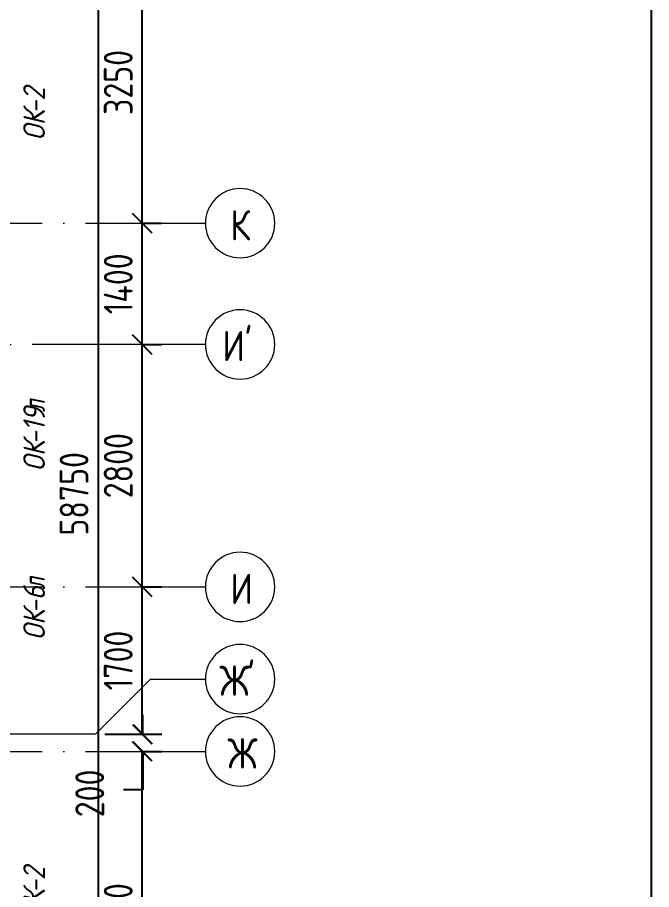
# Model space of a CAD drawing. Header units: millimetres. Extents: x -592259 to 288321, y -552984 to 293768.
# Drawn here: x 166458 to 173774, y 24830 to 34901 of the extents above; entities that cross this region are included whole.
import ezdxf

# ---------------------------------------------------------------- set-up
doc = ezdxf.new("R2010")
doc.units = ezdxf.units.MM
doc.linetypes.add('ADSK_Линия сетки', pattern=[2500, 2000, -250, 0, -250])
doc.layers.get('Defpoints').update_dxf_attribs({"color": 250})
for name, color, linetype, lineweight in [('A-____-____-DIMS', 250, 'Continuous', 9), ('A-GLAZ-____-IDEN', 250, 'Continuous', 9), ('S-GRID-____-IDEN', 250, 'Continuous', 9), ('S-GRID-____-OTLN', 250, 'Continuous', 9)]:
    doc.layers.add(name, color=color, linetype=linetype, lineweight=lineweight)
doc.styles.add('GOST Common', font='', dxfattribs={"width": 0.9, "height": 350})
doc.styles.add('ISOCPEUR_I', font='isocpeui.ttf', dxfattribs={"width": 0.9, "height": 12.5})
doc.styles.get("Standard").update_dxf_attribs({"font": 'ГОСТ тип А.ttf'})
doc.styles.get('GOST Common').set_extended_font_data('GOST Common')
doc.dimstyles.new('А3', dxfattribs={"dimtxt": 333, "dimasz": 222, "dimexe": 222, "dimexo": 111, "dimgap": 111, "dimtad": 1, "dimtoh": 1, "dimdec": 0, "dimrnd": 0.0015, "dimzin": 0, "dimdsep": 46, "dimtxsty": 'Standard', "dimblk": 'OBLIQUE', "dimcen": 0, "dimclrd": 7, "dimclre": 7, "dimclrt": 7, "dimadec": 0, "dimazin": 0, "dimtfac": 1, "dimtdec": 0, "dimtofl": 0, "dimtmove": 0, "dimatfit": 3, "dimfxl": 1, "dimtolj": 1, "dimtzin": 0, "dimarcsym": 0})

# ---------------------------------------------------------------- blocks, each defined once
blk = doc.blocks.new('Ось сетки - Круг_Ø8 мм-39983606-АР1_Маркировочный план 1 этажа С2и3')
at = {"layer": 'S-GRID-____-IDEN'}
for start, end in [(360, 180), (180, 360)]:
    blk.add_arc((0, 0), 4, start, end, dxfattribs=at)
blk = doc.blocks.new('_Oblique')
at = {"color": 0, "linetype": 'ByBlock', "lineweight": -2}
blk.add_line((-0.5, -0.5), (0.5, 0.5), dxfattribs=at)
blk = doc.blocks.new('*D2575')
at = {"layer": 'A-____-____-DIMS', "color": 7, "lineweight": -2, "transparency": 16777216}
for p, q in [((167898, 22625), (167898, 26425)), ((167909, 26425), (168120, 26425)), ((167468, 22625), (168120, 22625))]:
    blk.add_line(p, q, dxfattribs=at)
at = {"layer": 'Defpoints', "color": 0, "transparency": 16777216}
for p in [(167798, 26425), (167898, 26425), (167357, 22625)]:
    blk.add_point(p, dxfattribs=at)
at = {"layer": 'A-____-____-DIMS', "color": 7, "lineweight": -2, "transparency": 16777216, "xscale": 222, "yscale": 222, "zscale": 222}
for p, rotation in [((167898, 26425), 90), ((167898, 22625), 270)]:
    blk.add_blockref('_Oblique', p, dxfattribs=dict(at, rotation=rotation))
at = {"layer": 'A-____-____-DIMS', "color": 7, "transparency": 16777216, "insert": (167621, 24525), "char_height": 333, "width": 2.48, "attachment_point": 5, "rotation": 90}
blk.add_mtext('\\A1;3800', dxfattribs=at)
blk = doc.blocks.new('*D2576')
at = {"layer": 'A-____-____-DIMS', "color": 7, "lineweight": -2, "transparency": 16777216}
for p, q in [((167903, 26625), (167903, 26847)), ((167468, 26625), (168125, 26625)), ((167903, 26425), (167903, 25981)), ((167909, 26425), (168125, 26425)), ((167903, 25981), (167681, 25981))]:
    blk.add_line(p, q, dxfattribs=at)
at = {"layer": 'Defpoints', "color": 0, "transparency": 16777216}
for p in [(167357, 26625), (167903, 26625), (167798, 26425)]:
    blk.add_point(p, dxfattribs=at)
at = {"layer": 'A-____-____-DIMS', "color": 7, "lineweight": -2, "transparency": 16777216, "xscale": 222, "yscale": 222, "zscale": 222}
for p, rotation in [((167903, 26625), 270), ((167903, 26425), 90)]:
    blk.add_blockref('_Oblique', p, dxfattribs=dict(at, rotation=rotation))
at = {"layer": 'A-____-____-DIMS', "color": 7, "transparency": 16777216, "insert": (167126, 25665), "char_height": 333, "width": 1.86, "attachment_point": 1, "rotation": 90, "line_spacing_factor": 1.022761}
blk.add_mtext('\\A1;200', dxfattribs=at)
blk = doc.blocks.new('*D2577')
at = {"layer": 'A-____-____-DIMS', "color": 7, "lineweight": -2, "transparency": 16777216}
for p, q in [((167898, 26625), (167898, 28325)), ((167909, 28325), (168120, 28325)), ((167468, 26625), (168120, 26625))]:
    blk.add_line(p, q, dxfattribs=at)
at = {"layer": 'Defpoints', "color": 0, "transparency": 16777216}
for p in [(167798, 28325), (167898, 28325), (167357, 26625)]:
    blk.add_point(p, dxfattribs=at)
at = {"layer": 'A-____-____-DIMS', "color": 7, "lineweight": -2, "transparency": 16777216, "xscale": 222, "yscale": 222, "zscale": 222}
for p, rotation in [((167898, 28325), 90), ((167898, 26625), 270)]:
    blk.add_blockref('_Oblique', p, dxfattribs=dict(at, rotation=rotation))
at = {"layer": 'A-____-____-DIMS', "color": 7, "transparency": 16777216, "insert": (167621, 27475), "char_height": 333, "width": 2.3, "attachment_point": 5, "rotation": 90}
blk.add_mtext('\\A1;1700', dxfattribs=at)
blk = doc.blocks.new('*D2578')
at = {"layer": 'A-____-____-DIMS', "color": 7, "lineweight": -2, "transparency": 16777216}
for p, q in [((167898, 28325), (167898, 31125)), ((167909, 31125), (168120, 31125)), ((167909, 28325), (168120, 28325))]:
    blk.add_line(p, q, dxfattribs=at)
at = {"layer": 'Defpoints', "color": 0, "transparency": 16777216}
for p in [(167798, 31125), (167898, 31125), (167798, 28325)]:
    blk.add_point(p, dxfattribs=at)
at = {"layer": 'A-____-____-DIMS', "color": 7, "lineweight": -2, "transparency": 16777216, "xscale": 222, "yscale": 222, "zscale": 222}
for p, rotation in [((167898, 31125), 90), ((167898, 28325), 270)]:
    blk.add_blockref('_Oblique', p, dxfattribs=dict(at, rotation=rotation))
at = {"layer": 'A-____-____-DIMS', "color": 7, "transparency": 16777216, "insert": (167621, 29725), "char_height": 333, "width": 2.48, "attachment_point": 5, "rotation": 90}
blk.add_mtext('\\A1;2800', dxfattribs=at)
blk = doc.blocks.new('*D2579')
at = {"layer": 'A-____-____-DIMS', "color": 7, "lineweight": -2, "transparency": 16777216}
for p, q in [((167898, 31125), (167898, 32525)), ((167909, 32525), (168120, 32525)), ((167909, 31125), (168120, 31125))]:
    blk.add_line(p, q, dxfattribs=at)
at = {"layer": 'Defpoints', "color": 0, "transparency": 16777216}
for p in [(167798, 32525), (167898, 32525), (167798, 31125)]:
    blk.add_point(p, dxfattribs=at)
at = {"layer": 'A-____-____-DIMS', "color": 7, "lineweight": -2, "transparency": 16777216, "xscale": 222, "yscale": 222, "zscale": 222}
for p, rotation in [((167898, 32525), 90), ((167898, 31125), 270)]:
    blk.add_blockref('_Oblique', p, dxfattribs=dict(at, rotation=rotation))
at = {"layer": 'A-____-____-DIMS', "color": 7, "transparency": 16777216, "insert": (167621, 31825), "char_height": 333, "width": 2.38, "attachment_point": 5, "rotation": 90}
blk.add_mtext('\\A1;1400', dxfattribs=at)
blk = doc.blocks.new('*D2580')
at = {"layer": 'A-____-____-DIMS', "color": 7, "lineweight": -2, "transparency": 16777216}
for p, q in [((167898, 32525), (167898, 35775)), ((167909, 35775), (168120, 35775)), ((167909, 32525), (168120, 32525))]:
    blk.add_line(p, q, dxfattribs=at)
at = {"layer": 'Defpoints', "color": 0, "transparency": 16777216}
for p in [(167798, 35775), (167898, 35775), (167798, 32525)]:
    blk.add_point(p, dxfattribs=at)
at = {"layer": 'A-____-____-DIMS', "color": 7, "lineweight": -2, "transparency": 16777216, "xscale": 222, "yscale": 222, "zscale": 222}
for p, rotation in [((167898, 35775), 90), ((167898, 32525), 270)]:
    blk.add_blockref('_Oblique', p, dxfattribs=dict(at, rotation=rotation))
at = {"layer": 'A-____-____-DIMS', "color": 7, "transparency": 16777216, "insert": (167621, 34150), "char_height": 333, "width": 2.48, "attachment_point": 5, "rotation": 90}
blk.add_mtext('\\A1;3250', dxfattribs=at)
blk = doc.blocks.new('*D2593')
at = {"layer": 'A-____-____-DIMS', "color": 7, "lineweight": -2, "transparency": 16777216}
for p, q in [((167388, 58775), (167388, 25)), ((167468, 58775), (167610, 58775)), ((167377, 25), (167166, 25))]:
    blk.add_line(p, q, dxfattribs=at)
at = {"layer": 'Defpoints', "color": 0, "transparency": 16777216}
for p in [(167357, 58775), (167388, 25), (167488, 25)]:
    blk.add_point(p, dxfattribs=at)
at = {"layer": 'A-____-____-DIMS', "color": 7, "lineweight": -2, "transparency": 16777216, "xscale": 222, "yscale": 222, "zscale": 222}
for p, rotation in [((167388, 58775), 90), ((167388, 25), 270)]:
    blk.add_blockref('_Oblique', p, dxfattribs=dict(at, rotation=rotation))
at = {"layer": 'A-____-____-DIMS', "color": 7, "transparency": 16777216, "insert": (167111, 29400), "char_height": 333, "width": 3.1, "attachment_point": 5, "rotation": 90}
blk.add_mtext('\\A1;58750', dxfattribs=at)

msp = doc.modelspace()

# ---------------------------------------------------------------- linework, layer by layer
at = {"color": 1}
msp.add_lwpolyline([(173774.1788, 68376.857), (126127.8919, 68376.857), (126127.8919, -4557.0324), (173774.1788, -4557.0324)], close=True, dxfattribs=at)
at = {"layer": 'S-GRID-____-OTLN', "color": 18, "linetype": 'ADSK_Линия сетки', "true_color": 0x000000}
for p, q in [((77240.3519, 32525), (168626.8279, 32525)), ((168626.8279, 31125), (111607.9138, 31125)), ((77240.3519, 28325), (168626.8279, 28325)), ((167356.8279, 26625), (111607.9138, 26625)), ((77240.3519, 26425), (168626.8279, 26425))]:
    msp.add_line(p, q, dxfattribs=at)
at = {"layer": 'S-GRID-____-OTLN', "color": 18, "true_color": 0x000000}
for p, q in [((167356.8279, 26625), (167991.8279, 27260)), ((167991.8279, 27260), (168626.8279, 27260))]:
    msp.add_line(p, q, dxfattribs=at)

# ---------------------------------------------------------------- block references
at = {"layer": 'S-GRID-____-IDEN', "color": 18, "true_color": 0x000000, "xscale": 99.99999999999993, "yscale": 99.99999999999993, "zscale": 99.99999999999993}
for p, rotation in [((169026.8279, 32525), 269.9999999999994), ((169026.8279, 31125), 89.99999999999982), ((169026.8279, 28325), 269.9999999999994), ((169026.8279, 27260), 89.99999999999982), ((169026.8279, 26425), 269.9999999999994)]:
    msp.add_blockref('Ось сетки - Круг_Ø8 мм-39983606-АР1_Маркировочный план 1 этажа С2и3', p, dxfattribs=dict(at, rotation=rotation))

# ---------------------------------------------------------------- texts
at = {"layer": 'A-GLAZ-____-IDEN', "color": 18, "lineweight": 15, "true_color": 0x000000, "char_height": 250, "attachment_point": 1, "rotation": 90, "style": 'ISOCPEUR_I'}
for s, insert, width in [('-2', (166525.4737, 33786.9951), 336.70875), ('ОК', (166525.4737, 33479.417), 372.784687), ('-19', (166525.4737, 29967.7451), 456.961875), ('\\fISOCPEUR|b0|i1|c204|p34|;\\W.75;л', (166525.4737, 30344.7764), 168.354375), ('ОК', (166525.4737, 29660.167), 372.784687), ('\\fISOCPEUR|b0|i1|c204|p34|;\\W.75;л', (166525.4737, 28295.4326), 168.354375), ('-6', (166525.4737, 28017.6201), 336.70875), ('ОК', (166525.4737, 27710.042), 372.784687), ('-2', (166525.4737, 24786.9951), 336.70875), ('ОК', (166525.4737, 24479.417), 372.784687)]:
    msp.add_mtext(s, dxfattribs=dict(at, insert=insert, width=width))
at = {"layer": 'S-GRID-____-IDEN', "color": 18, "true_color": 0x000000, "char_height": 350, "attachment_point": 1, "style": 'GOST Common'}
for s, insert, width in [('\\fGOST Common|b0|i0|c204|p34|;\\W.9;К', (168913.505, 32677.5869), 310.253062), ("\\fGOST Common|b0|i0|c204|p34|;\\W.9;'", (169077.5351, 31282.2256), 137.088562), ('\\fGOST Common|b0|i0|c204|p34|;\\W.9;И', (168821.5508, 31282.2256), 310.253062), ('\\fGOST Common|b0|i0|c204|p34|;\\W.9;И', (168913.505, 28477.5869), 310.253062), ('\\fGOST Common|b0|i0|c204|p34|;\\W.9;Ж', (168788.7008, 27417.2256), 389.620125), ("\\fGOST Common|b0|i0|c204|p34|;\\W.9;'", (169110.1695, 27417.2256), 137.088562), ('\\fGOST Common|b0|i0|c204|p34|;\\W.9;Ж', (168880.655, 26577.5869), 389.620125)]:
    msp.add_mtext(s, dxfattribs=dict(at, insert=insert, width=width))

# ---------------------------------------------------------------- dimensions: what is measured, and where the dimension line sits
at = {"layer": 'A-____-____-DIMS', "color": 18, "true_color": 0x000000}
for base, p1, p2, picture, middle in [((167388.4134, 25), (167356.8279, 58775), (167488.3983, 25), '*D2593', (167110.9134, 29400)), ((167898.3443, 35775), (167798.3594, 32525), (167798.3594, 35775), '*D2580', (167620.8443, 34150)), ((167898.3443, 32525), (167798.3594, 31125), (167798.3594, 32525), '*D2579', (167620.8443, 31825)), ((167898.3443, 31125), (167798.3594, 28325), (167798.3594, 31125), '*D2578', (167620.8443, 29725)), ((167898.3443, 28325), (167356.8279, 26625), (167798.3594, 28325), '*D2577', (167620.8443, 27475)), ((167898.3443, 26425), (167356.8279, 22625), (167798.3594, 26425), '*D2575', (167620.8443, 24525))]:
    dim = msp.add_linear_dim(base=base, p1=p1, p2=p2, angle=90, dimstyle='А3', dxfattribs=at)
    dim.commit()
    dim.dimension.update_dxf_attribs({"geometry": picture, "text_midpoint": middle})
dim = msp.add_linear_dim(base=(167902.7773, 26625), p1=(167798.3594, 26425), p2=(167356.8279, 26625), angle=90, dimstyle='А3', dxfattribs=at)
dim.commit()
dim.dimension.update_dxf_attribs({"geometry": '*D2576', "text_midpoint": (167347.7773, 25981), "dimtype": 160, "text_rotation": 90})

doc.saveas('drawing.dxf')
